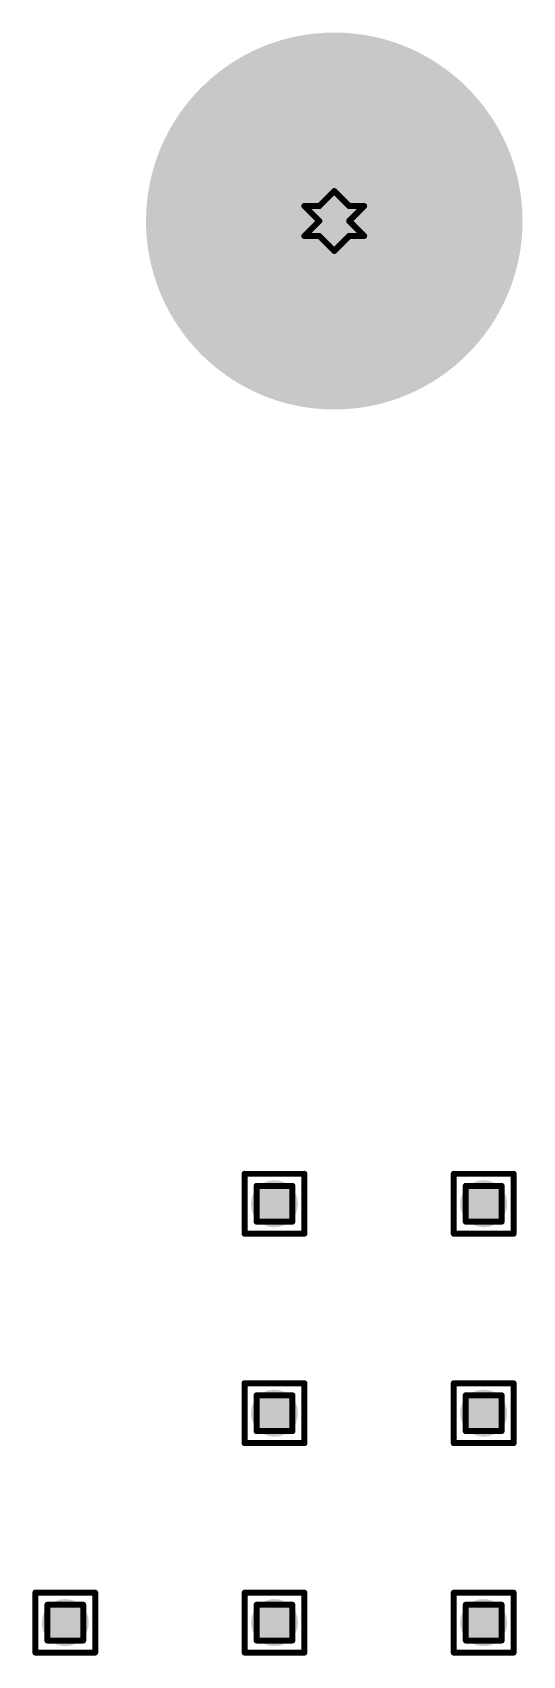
# Model space of a CAD drawing. Header units: millimetres. Extents: x -25 to 478, y -31 to 252.
# Drawn here: x 300.17 to 304.34, y 103.09 to 116.87 of the extents above; entities that cross this region are included whole.
import ezdxf

# ---------------------------------------------------------------- set-up
doc = ezdxf.new("R2010")
doc.units = ezdxf.units.MM
doc.layers.add('DrillDrawing', color=1, linetype='Continuous')
doc.layers.add('ViaHoleLayer', color=16, linetype='Continuous')

msp = doc.modelspace()

# ---------------------------------------------------------------- hatches: boundary and pattern name
at = {"layer": 'ViaHoleLayer'}
h = msp.add_hatch(color=16, dxfattribs=at)
edge = h.paths.add_edge_path()
edge.add_arc((302.735, 115.265), 1.6, 0, 360)
h = msp.add_hatch(color=16, dxfattribs=at)
edge = h.paths.add_edge_path()
edge.add_arc((302.227, 106.922), 0.2, 0, 360)
h = msp.add_hatch(color=16, dxfattribs=at)
edge = h.paths.add_edge_path()
edge.add_arc((304.005, 106.922), 0.2, 0, 360)
h = msp.add_hatch(color=16, dxfattribs=at)
edge = h.paths.add_edge_path()
edge.add_arc((302.227, 105.144), 0.2, 0, 360)
h = msp.add_hatch(color=16, dxfattribs=at)
edge = h.paths.add_edge_path()
edge.add_arc((304.005, 105.144), 0.2, 0, 360)
h = msp.add_hatch(color=16, dxfattribs=at)
edge = h.paths.add_edge_path()
edge.add_arc((300.449, 103.366), 0.2, 0, 360)
h = msp.add_hatch(color=16, dxfattribs=at)
edge = h.paths.add_edge_path()
edge.add_arc((302.227, 103.366), 0.2, 0, 360)
h = msp.add_hatch(color=16, dxfattribs=at)
edge = h.paths.add_edge_path()
edge.add_arc((304.005, 103.366), 0.2, 0, 360)

# ---------------------------------------------------------------- linework, layer by layer
at = {"layer": 'DrillDrawing', "const_width": 0.0508}
for points in [[(302.608, 115.392), (302.735, 115.519)], [(302.735, 115.519), (302.862, 115.392)], [(302.481, 115.392), (302.608, 115.265)], [(302.481, 115.392), (302.608, 115.392)], [(302.862, 115.392), (302.989, 115.392)], [(302.862, 115.265), (302.989, 115.392)], [(302.481, 115.138), (302.608, 115.265)], [(302.862, 115.265), (302.989, 115.138)], [(302.481, 115.138), (302.608, 115.138)], [(302.608, 115.138), (302.735, 115.011)], [(302.735, 115.011), (302.862, 115.138)], [(302.862, 115.138), (302.989, 115.138)], [(301.973, 107.176), (302.481, 107.176)], [(301.973, 106.668), (301.973, 107.176)], [(302.481, 106.668), (302.481, 107.176)], [(303.751, 107.176), (304.259, 107.176)], [(303.751, 106.668), (303.751, 107.176)], [(304.259, 106.668), (304.259, 107.176)], [(302.075, 107.074), (302.379, 107.074)], [(302.075, 106.77), (302.075, 107.074)], [(302.379, 106.77), (302.379, 107.074)], [(303.853, 107.074), (304.157, 107.074)], [(303.853, 106.77), (303.853, 107.074)], [(304.157, 106.77), (304.157, 107.074)], [(302.075, 106.77), (302.379, 106.77)], [(303.853, 106.77), (304.157, 106.77)], [(301.973, 106.668), (302.481, 106.668)], [(303.751, 106.668), (304.259, 106.668)], [(301.973, 105.398), (302.481, 105.398)], [(301.973, 104.89), (301.973, 105.398)], [(302.481, 104.89), (302.481, 105.398)], [(303.751, 105.398), (304.259, 105.398)], [(303.751, 104.89), (303.751, 105.398)], [(304.259, 104.89), (304.259, 105.398)], [(302.075, 105.296), (302.379, 105.296)], [(302.075, 104.992), (302.075, 105.296)], [(302.379, 104.992), (302.379, 105.296)], [(303.853, 105.296), (304.157, 105.296)], [(303.853, 104.992), (303.853, 105.296)], [(304.157, 104.992), (304.157, 105.296)], [(302.075, 104.992), (302.379, 104.992)], [(303.853, 104.992), (304.157, 104.992)], [(301.973, 104.89), (302.481, 104.89)], [(303.751, 104.89), (304.259, 104.89)], [(300.195, 103.62), (300.703, 103.62)], [(300.195, 103.112), (300.195, 103.62)], [(300.703, 103.112), (300.703, 103.62)], [(301.973, 103.62), (302.481, 103.62)], [(301.973, 103.112), (301.973, 103.62)], [(302.481, 103.112), (302.481, 103.62)], [(303.751, 103.62), (304.259, 103.62)], [(303.751, 103.112), (303.751, 103.62)], [(304.259, 103.112), (304.259, 103.62)], [(300.297, 103.518), (300.601, 103.518)], [(300.297, 103.214), (300.297, 103.518)], [(300.601, 103.214), (300.601, 103.518)], [(302.075, 103.518), (302.379, 103.518)], [(302.075, 103.214), (302.075, 103.518)], [(302.379, 103.214), (302.379, 103.518)], [(303.853, 103.518), (304.157, 103.518)], [(303.853, 103.214), (303.853, 103.518)], [(304.157, 103.214), (304.157, 103.518)], [(300.297, 103.214), (300.601, 103.214)], [(302.075, 103.214), (302.379, 103.214)], [(303.853, 103.214), (304.157, 103.214)], [(300.195, 103.112), (300.703, 103.112)], [(301.973, 103.112), (302.481, 103.112)], [(303.751, 103.112), (304.259, 103.112)]]:
    msp.add_lwpolyline(points, dxfattribs=at)
at = {"layer": 'DrillDrawing', "const_width": 0.0254}
for points in [[(302.722, 115.519, 1), (302.748, 115.519, 1)], [(302.722, 115.519, 1), (302.748, 115.519, 1)], [(302.468, 115.392, 1), (302.494, 115.392, 1)], [(302.468, 115.392, 1), (302.494, 115.392, 1)], [(302.595, 115.392, 1), (302.621, 115.392, 1)], [(302.595, 115.392, 1), (302.621, 115.392, 1)], [(302.849, 115.392, 1), (302.875, 115.392, 1)], [(302.849, 115.392, 1), (302.875, 115.392, 1)], [(302.976, 115.392, 1), (303.002, 115.392, 1)], [(302.976, 115.392, 1), (303.002, 115.392, 1)], [(302.595, 115.265, 1), (302.621, 115.265, 1)], [(302.595, 115.265, 1), (302.621, 115.265, 1)], [(302.849, 115.265, 1), (302.875, 115.265, 1)], [(302.849, 115.265, 1), (302.875, 115.265, 1)], [(302.468, 115.138, 1), (302.494, 115.138, 1)], [(302.468, 115.138, 1), (302.494, 115.138, 1)], [(302.595, 115.138, 1), (302.621, 115.138, 1)], [(302.595, 115.138, 1), (302.621, 115.138, 1)], [(302.849, 115.138, 1), (302.875, 115.138, 1)], [(302.849, 115.138, 1), (302.875, 115.138, 1)], [(302.976, 115.138, 1), (303.002, 115.138, 1)], [(302.976, 115.138, 1), (303.002, 115.138, 1)], [(302.722, 115.011, 1), (302.748, 115.011, 1)], [(302.722, 115.011, 1), (302.748, 115.011, 1)], [(301.96, 107.176, 1), (301.986, 107.176, 1)], [(301.96, 107.176, 1), (301.986, 107.176, 1)], [(302.468, 107.176, 1), (302.494, 107.176, 1)], [(302.468, 107.176, 1), (302.494, 107.176, 1)], [(303.738, 107.176, 1), (303.764, 107.176, 1)], [(303.738, 107.176, 1), (303.764, 107.176, 1)], [(304.246, 107.176, 1), (304.272, 107.176, 1)], [(304.246, 107.176, 1), (304.272, 107.176, 1)], [(302.062, 107.074, 1), (302.087, 107.074, 1)], [(302.062, 107.074, 1), (302.087, 107.074, 1)], [(302.367, 107.074, 1), (302.392, 107.074, 1)], [(302.367, 107.074, 1), (302.392, 107.074, 1)], [(303.84, 107.074, 1), (303.865, 107.074, 1)], [(303.84, 107.074, 1), (303.865, 107.074, 1)], [(304.145, 107.074, 1), (304.17, 107.074, 1)], [(304.145, 107.074, 1), (304.17, 107.074, 1)], [(302.062, 106.77, 1), (302.087, 106.77, 1)], [(302.062, 106.77, 1), (302.087, 106.77, 1)], [(302.367, 106.77, 1), (302.392, 106.77, 1)], [(302.367, 106.77, 1), (302.392, 106.77, 1)], [(303.84, 106.77, 1), (303.865, 106.77, 1)], [(303.84, 106.77, 1), (303.865, 106.77, 1)], [(304.145, 106.77, 1), (304.17, 106.77, 1)], [(304.145, 106.77, 1), (304.17, 106.77, 1)], [(301.96, 106.668, 1), (301.986, 106.668, 1)], [(301.96, 106.668, 1), (301.986, 106.668, 1)], [(302.468, 106.668, 1), (302.494, 106.668, 1)], [(302.468, 106.668, 1), (302.494, 106.668, 1)], [(303.738, 106.668, 1), (303.764, 106.668, 1)], [(303.738, 106.668, 1), (303.764, 106.668, 1)], [(304.246, 106.668, 1), (304.272, 106.668, 1)], [(304.246, 106.668, 1), (304.272, 106.668, 1)], [(301.96, 105.398, 1), (301.986, 105.398, 1)], [(301.96, 105.398, 1), (301.986, 105.398, 1)], [(302.468, 105.398, 1), (302.494, 105.398, 1)], [(302.468, 105.398, 1), (302.494, 105.398, 1)], [(303.738, 105.398, 1), (303.764, 105.398, 1)], [(303.738, 105.398, 1), (303.764, 105.398, 1)], [(304.246, 105.398, 1), (304.272, 105.398, 1)], [(304.246, 105.398, 1), (304.272, 105.398, 1)], [(302.062, 105.296, 1), (302.087, 105.296, 1)], [(302.062, 105.296, 1), (302.087, 105.296, 1)], [(302.367, 105.296, 1), (302.392, 105.296, 1)], [(302.367, 105.296, 1), (302.392, 105.296, 1)], [(303.84, 105.296, 1), (303.865, 105.296, 1)], [(303.84, 105.296, 1), (303.865, 105.296, 1)], [(304.145, 105.296, 1), (304.17, 105.296, 1)], [(304.145, 105.296, 1), (304.17, 105.296, 1)], [(302.062, 104.992, 1), (302.087, 104.992, 1)], [(302.062, 104.992, 1), (302.087, 104.992, 1)], [(302.367, 104.992, 1), (302.392, 104.992, 1)], [(302.367, 104.992, 1), (302.392, 104.992, 1)], [(303.84, 104.992, 1), (303.865, 104.992, 1)], [(303.84, 104.992, 1), (303.865, 104.992, 1)], [(304.145, 104.992, 1), (304.17, 104.992, 1)], [(304.145, 104.992, 1), (304.17, 104.992, 1)], [(301.96, 104.89, 1), (301.986, 104.89, 1)], [(301.96, 104.89, 1), (301.986, 104.89, 1)], [(302.468, 104.89, 1), (302.494, 104.89, 1)], [(302.468, 104.89, 1), (302.494, 104.89, 1)], [(303.738, 104.89, 1), (303.764, 104.89, 1)], [(303.738, 104.89, 1), (303.764, 104.89, 1)], [(304.246, 104.89, 1), (304.272, 104.89, 1)], [(304.246, 104.89, 1), (304.272, 104.89, 1)], [(300.182, 103.62, 1), (300.208, 103.62, 1)], [(300.182, 103.62, 1), (300.208, 103.62, 1)], [(300.69, 103.62, 1), (300.716, 103.62, 1)], [(300.69, 103.62, 1), (300.716, 103.62, 1)], [(301.96, 103.62, 1), (301.986, 103.62, 1)], [(301.96, 103.62, 1), (301.986, 103.62, 1)], [(302.468, 103.62, 1), (302.494, 103.62, 1)], [(302.468, 103.62, 1), (302.494, 103.62, 1)], [(303.738, 103.62, 1), (303.764, 103.62, 1)], [(303.738, 103.62, 1), (303.764, 103.62, 1)], [(304.246, 103.62, 1), (304.272, 103.62, 1)], [(304.246, 103.62, 1), (304.272, 103.62, 1)], [(300.284, 103.518, 1), (300.309, 103.518, 1)], [(300.284, 103.518, 1), (300.309, 103.518, 1)], [(300.589, 103.518, 1), (300.614, 103.518, 1)], [(300.589, 103.518, 1), (300.614, 103.518, 1)], [(302.062, 103.518, 1), (302.087, 103.518, 1)], [(302.062, 103.518, 1), (302.087, 103.518, 1)], [(302.367, 103.518, 1), (302.392, 103.518, 1)], [(302.367, 103.518, 1), (302.392, 103.518, 1)], [(303.84, 103.518, 1), (303.865, 103.518, 1)], [(303.84, 103.518, 1), (303.865, 103.518, 1)], [(304.145, 103.518, 1), (304.17, 103.518, 1)], [(304.145, 103.518, 1), (304.17, 103.518, 1)], [(300.284, 103.214, 1), (300.309, 103.214, 1)], [(300.284, 103.214, 1), (300.309, 103.214, 1)], [(300.589, 103.214, 1), (300.614, 103.214, 1)], [(300.589, 103.214, 1), (300.614, 103.214, 1)], [(302.062, 103.214, 1), (302.087, 103.214, 1)], [(302.062, 103.214, 1), (302.087, 103.214, 1)], [(302.367, 103.214, 1), (302.392, 103.214, 1)], [(302.367, 103.214, 1), (302.392, 103.214, 1)], [(303.84, 103.214, 1), (303.865, 103.214, 1)], [(303.84, 103.214, 1), (303.865, 103.214, 1)], [(304.145, 103.214, 1), (304.17, 103.214, 1)], [(304.145, 103.214, 1), (304.17, 103.214, 1)], [(300.182, 103.112, 1), (300.208, 103.112, 1)], [(300.182, 103.112, 1), (300.208, 103.112, 1)], [(300.69, 103.112, 1), (300.716, 103.112, 1)], [(300.69, 103.112, 1), (300.716, 103.112, 1)], [(301.96, 103.112, 1), (301.986, 103.112, 1)], [(301.96, 103.112, 1), (301.986, 103.112, 1)], [(302.468, 103.112, 1), (302.494, 103.112, 1)], [(302.468, 103.112, 1), (302.494, 103.112, 1)], [(303.738, 103.112, 1), (303.764, 103.112, 1)], [(303.738, 103.112, 1), (303.764, 103.112, 1)], [(304.246, 103.112, 1), (304.272, 103.112, 1)], [(304.246, 103.112, 1), (304.272, 103.112, 1)]]:
    msp.add_lwpolyline(points, format="xyb", close=True, dxfattribs=at)

doc.saveas('drawing.dxf')
